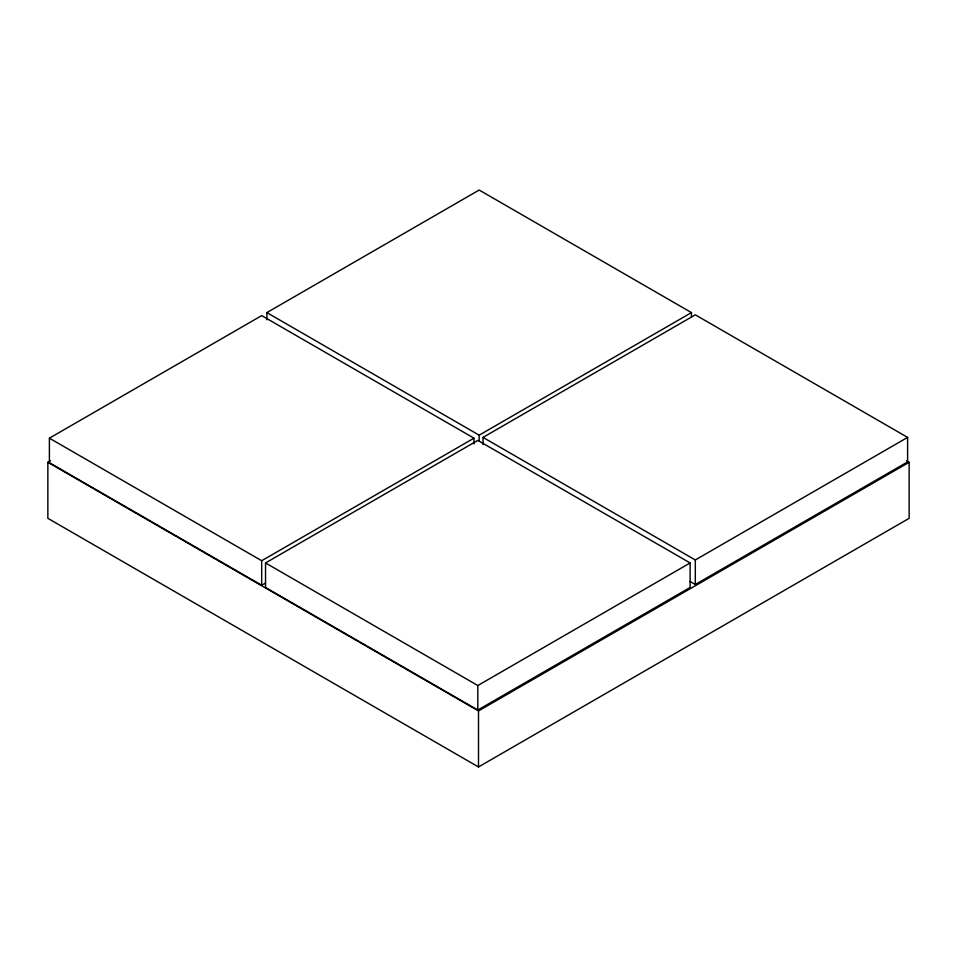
<?xml version="1.0" encoding="UTF-8"?>
<svg xmlns="http://www.w3.org/2000/svg" width="957" height="957" viewBox="0 0 957 957"><rect width="100%" height="100%" fill="white"/><g stroke="black" fill="none" stroke-linecap="round" stroke-linejoin="round"><path stroke-width="1.44" d="M265.567 583.004L261.692 585.253L49.393 462.686L49.393 438.174L261.692 315.607L473.978 438.174L473.978 443.94M266.883 319.817L266.883 312.604L479.17 190.036L691.468 312.604L691.468 316.934M906.566 460.796L909.15 462.291L909.15 518.323L478.5 766.964L47.85 518.323L47.85 462.291L50.434 460.796M49.393 438.174L261.692 560.73L473.978 438.174M266.883 312.604L479.17 435.172L691.468 312.604M265.532 562.955L477.83 440.387L690.117 562.955L690.117 587.466L477.83 710.034L265.532 587.466L265.532 562.955L477.83 685.523L690.117 562.955M483.022 444.598L483.022 437.397L695.308 314.829L907.607 437.397L907.607 461.908L695.308 584.476L690.129 581.485M483.022 437.397L695.308 559.965L907.607 437.397M47.85 462.291L478.5 710.931L909.15 462.291M695.308 559.965L695.308 584.476M479.17 435.172L479.17 440.938M478.5 710.931L478.5 766.964M477.83 685.523L477.83 710.034M261.692 560.73L261.692 585.253"/></g></svg>
